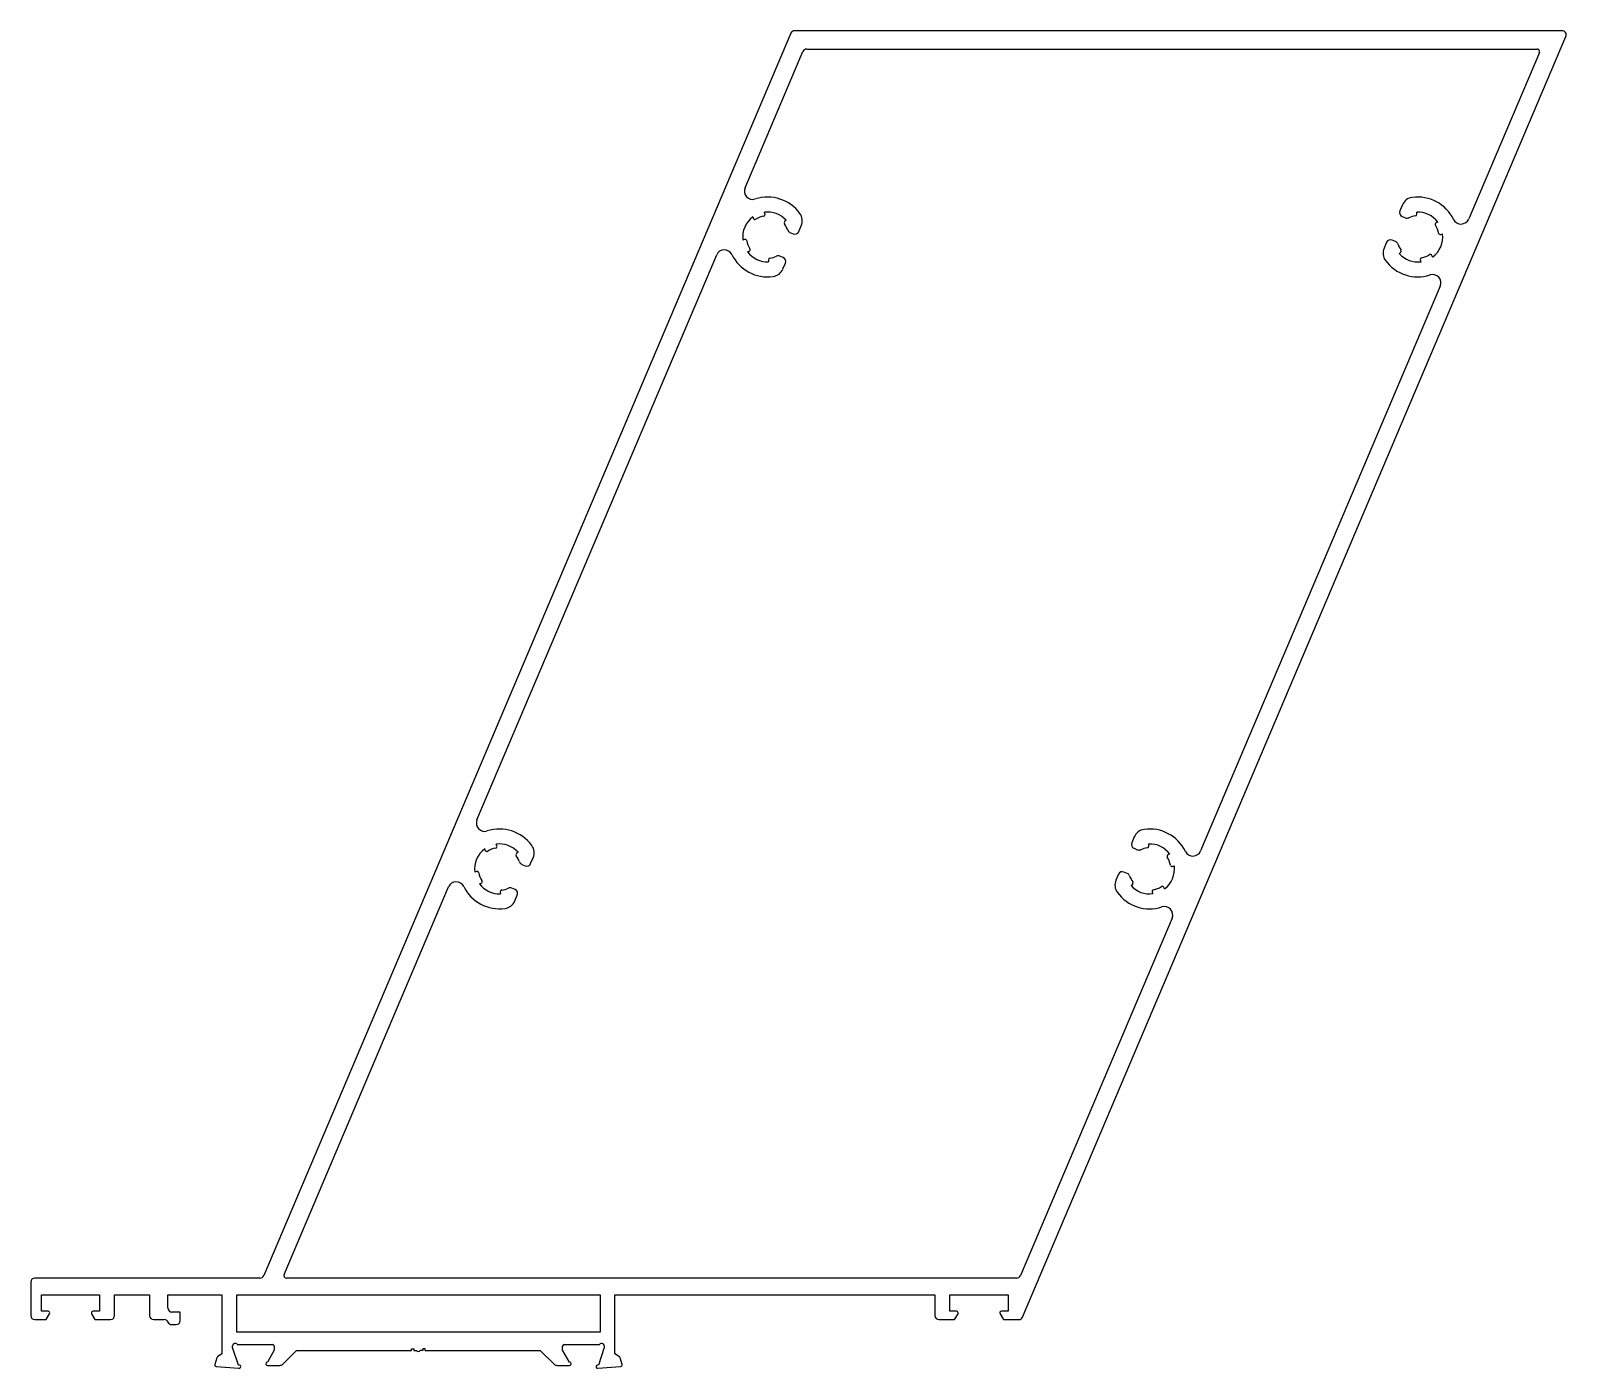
# Model space of a CAD drawing. Extents: x 1885 to 2070, y 1835 to 1996.
import ezdxf

# ---------------------------------------------------------------- set-up
doc = ezdxf.new("R2010")
doc.units = 0
doc.layers.add('RI-DIMENSION-VIEW1', color=6, linetype='CONTINUOUS')

msp = doc.modelspace()

# ---------------------------------------------------------------- linework, layer by layer
at = {"layer": 'RI-DIMENSION-VIEW1', "color": 0}
for p, q in [((1976.54, 1995.84), (1913.13, 1846.45)), ((2069.34, 1996.14), (1977, 1996.14)), ((2004.43, 1841.45), (2069.8, 1995.45)), ((1971.04, 1977.25), (1978, 1993.64)), ((1978.46, 1993.94), (2066.32, 1993.94)), ((2066.6, 1993.52), (2058.1, 1973.5)), ((2050.13, 1975.19), (2049.82, 1974.48)), ((1971.96, 1973.75), (1972.04, 1973.56)), ((1973.43, 1974.12), (1973.36, 1974.31)), ((1975.98, 1973.35), (1975.79, 1973.18)), ((2050.09, 1973.82), (2050.49, 1973.65)), ((2051.87, 1974.08), (2051.86, 1974.34)), ((1976.43, 1971.89), (1976.84, 1971.71)), ((1977.49, 1971.98), (1977.8, 1972.69)), ((2054.38, 1973.12), (2054.18, 1973.05)), ((2054.75, 1971.65), (2054.94, 1971.73)), ((1970.97, 1971.03), (1970.77, 1970.95)), ((1971.34, 1969.56), (1971.53, 1969.64)), ((2048.22, 1970.7), (2047.92, 1969.99)), ((2049.28, 1970.8), (2048.88, 1970.97)), ((1938.78, 1901.25), (1967.62, 1969.18)), ((1973.84, 1968.6), (1973.85, 1968.34)), ((1975.63, 1968.86), (1975.22, 1969.03)), ((1975.59, 1967.49), (1975.89, 1968.2)), ((2049.74, 1969.33), (2049.93, 1969.51)), ((2052.28, 1968.56), (2052.36, 1968.37)), ((2053.75, 1968.93), (2053.67, 1969.12)), ((2054.67, 1965.43), (2025.84, 1897.5)), ((1939.7, 1897.75), (1939.78, 1897.56)), ((1941.17, 1898.12), (1941.1, 1898.31)), ((2017.87, 1899.19), (2017.56, 1898.48)), ((2017.83, 1897.82), (2018.23, 1897.65)), ((2019.61, 1898.08), (2019.6, 1898.34)), ((1943.72, 1897.35), (1943.53, 1897.18)), ((1944.17, 1895.89), (1944.58, 1895.71)), ((1945.23, 1895.98), (1945.54, 1896.69)), ((2022.12, 1897.12), (2021.92, 1897.05)), ((2022.49, 1895.65), (2022.68, 1895.73)), ((1938.71, 1895.03), (1938.51, 1894.95)), ((2015.96, 1894.7), (2015.66, 1893.99)), ((2017.02, 1894.8), (2016.62, 1894.97)), ((1915.57, 1846.56), (1935.36, 1893.18)), ((1939.08, 1893.56), (1939.27, 1893.64)), ((1941.58, 1892.6), (1941.59, 1892.34)), ((1943.37, 1892.86), (1942.96, 1893.03)), ((1943.33, 1891.49), (1943.63, 1892.2)), ((2017.48, 1893.33), (2017.67, 1893.51)), ((2020.02, 1892.56), (2020.1, 1892.37)), ((2021.49, 1892.93), (2021.41, 1893.12)), ((2022.41, 1889.43), (2004.17, 1846.45)), ((1912.67, 1846.14), (1885.58, 1846.14)), ((2003.71, 1846.14), (1915.84, 1846.14)), ((1885.08, 1845.64), (1885.08, 1841.64)), ((1886.38, 1842.14), (1886.38, 1844.14)), ((1886.38, 1844.14), (1893.38, 1844.14)), ((1893.38, 1844.14), (1893.38, 1842.14)), ((1895.18, 1841.64), (1895.18, 1844.14)), ((1895.18, 1844.14), (1899.38, 1844.14)), ((1899.38, 1844.14), (1899.38, 1841.64)), ((1901.58, 1842.54), (1901.58, 1844.14)), ((1901.58, 1844.14), (1908.08, 1844.14)), ((1908.08, 1844.14), (1908.08, 1837.04)), ((1909.88, 1844.14), (1953.58, 1844.14)), ((1909.88, 1839.64), (1909.88, 1844.14)), ((1953.58, 1844.14), (1953.58, 1839.64)), ((1955.38, 1837.04), (1955.38, 1844.14)), ((1955.38, 1844.14), (1993.88, 1844.14)), ((1993.88, 1844.14), (1993.88, 1841.64)), ((1995.68, 1842.14), (1995.68, 1844.14)), ((1995.68, 1844.14), (2002.68, 1844.14)), ((2002.68, 1844.14), (2002.68, 1842.14)), ((1887.18, 1842.14), (1886.38, 1842.14)), ((1893.38, 1842.14), (1892.58, 1842.14)), ((1996.48, 1842.14), (1995.68, 1842.14)), ((2002.68, 1842.14), (2001.88, 1842.14)), ((1885.58, 1841.14), (1886.95, 1841.14)), ((1886.95, 1841.14), (1887.36, 1841.84)), ((1892.41, 1841.84), (1892.81, 1841.14)), ((1892.81, 1841.14), (1893.33, 1841.14)), ((1893.33, 1841.14), (1894.68, 1841.14)), ((1899.88, 1841.14), (1901.15, 1841.14)), ((1902.06, 1840.54), (1902.58, 1840.54)), ((1903.08, 1842.04), (1902.08, 1842.04)), ((1903.08, 1841.04), (1903.08, 1842.04)), ((1994.38, 1841.14), (1996.25, 1841.14)), ((1996.25, 1841.14), (1996.66, 1841.84)), ((2001.71, 1841.84), (2002.11, 1841.14)), ((2002.11, 1841.14), (2003.97, 1841.14)), ((1953.58, 1839.64), (1909.88, 1839.64)), ((1907.47, 1836.56), (1907.23, 1835.76)), ((1908.08, 1837.04), (1907.55, 1836.67)), ((1909.38, 1837.79), (1909.38, 1837.99)), ((1910.09, 1835.68), (1909.38, 1837.79)), ((1909.94, 1838.14), (1914.18, 1838.14)), ((1914.38, 1837.47), (1913.56, 1836.04)), ((1914.38, 1837.94), (1914.38, 1837.47)), ((1915.41, 1835.79), (1917.07, 1837.44)), ((1917.07, 1837.44), (1930.9, 1837.44)), ((1930.9, 1837.44), (1930.9, 1837.64)), ((1930.9, 1837.64), (1931.2, 1837.64)), ((1931.2, 1837.64), (1931.2, 1837.44)), ((1931.2, 1837.44), (1931.5, 1837.44)), ((1932.26, 1837.44), (1931.96, 1837.44)), ((1932.26, 1837.64), (1932.26, 1837.44)), ((1932.56, 1837.64), (1932.26, 1837.64)), ((1932.56, 1837.44), (1932.56, 1837.64)), ((1932.56, 1837.44), (1946.4, 1837.44)), ((1946.4, 1837.44), (1948.06, 1835.79)), ((1949.08, 1837.47), (1949.08, 1837.94)), ((1949.91, 1836.04), (1949.08, 1837.47)), ((1949.28, 1838.14), (1953.52, 1838.14)), ((1954.08, 1837.79), (1953.38, 1835.68)), ((1954.08, 1837.99), (1954.08, 1837.79)), ((1955.92, 1836.67), (1955.38, 1837.04)), ((1956.24, 1835.76), (1955.99, 1836.56)), ((1907.41, 1835.51), (1910.14, 1835.29)), ((1913.56, 1835.64), (1915.06, 1835.64)), ((1948.41, 1835.64), (1949.91, 1835.64)), ((1953.33, 1835.29), (1956.06, 1835.51))]:
    msp.add_line(p, q, dxfattribs=at)
for centre, radius, start, end in [((1977, 1995.64), 0.5, 90, 157), ((2069.34, 1995.64), 0.5, 337, 90), ((1978.46, 1993.44), 0.5, 90, 157), ((2066.32, 1993.64), 0.3, 337, 90), ((1971.96, 1976.86), 1, 157, 287.9327), ((1973.75, 1971.34), 4.8, 35.9924, 107.9327), ((2051.51, 1974.61), 1.5, 98.0076, 157), ((2051.97, 1971.34), 4.8, 26.0673, 98.0076), ((1973.75, 1971.34), 3, 126.4775, 187.5225), ((1972.23, 1973.63), 0.2, 202, 303.537), ((1973.75, 1971.34), 2.55, 100.463, 123.537), ((1973.25, 1974.05), 0.2, 280.463, 22), ((1973.75, 1971.34), 3, 42, 97.5225), ((1976.42, 1973.28), 1.5, 337, 35.9924), ((2050.28, 1974.28), 0.5, 157, 247), ((2050.69, 1974.11), 0.5, 247, 294.7682), ((2051.97, 1971.34), 2.55, 96.1706, 114.7682), ((2051.67, 1974.07), 0.2, 276.1706, 2), ((2051.97, 1971.34), 3, 36.4775, 92), ((2057.18, 1973.89), 1, 206.0673, 337), ((1975.92, 1973.03), 0.2, 132, 217.8294), ((1973.75, 1971.34), 2.55, 19.2318, 37.8294), ((1976.63, 1972.35), 0.5, 199.2318, 247), ((1977.03, 1972.17), 0.5, 247, 337), ((2051.97, 1971.34), 3, 306.4775, 7.5225), ((2054.26, 1972.86), 0.2, 112, 213.537), ((2051.97, 1971.34), 2.55, 10.463, 33.537), ((2054.67, 1971.84), 0.2, 190.463, 292), ((1968.54, 1968.79), 1, 26.0673, 157), ((1971.04, 1970.84), 0.2, 10.463, 112), ((1973.75, 1971.34), 2.55, 190.463, 213.537), ((1973.75, 1971.34), 3, 216.4775, 272), ((1971.46, 1969.82), 0.2, 292, 33.537), ((2049.3, 1969.4), 1.5, 157, 215.9924), ((2048.68, 1970.51), 0.5, 67, 157), ((2049.09, 1970.34), 0.5, 19.2318, 67), ((2051.97, 1971.34), 2.55, 199.2318, 217.8294), ((2049.79, 1969.65), 0.2, 312, 37.8294), ((1973.75, 1971.34), 4.8, 206.0673, 278.0076), ((1974.04, 1968.61), 0.2, 96.1706, 182), ((1973.75, 1971.34), 2.55, 276.1706, 294.7682), ((1975.03, 1968.57), 0.5, 67, 114.7682), ((1975.43, 1968.4), 0.5, 337, 67), ((2051.97, 1971.34), 4.8, 215.9924, 287.9327), ((2051.97, 1971.34), 3, 222, 277.5225), ((2052.47, 1968.64), 0.2, 100.463, 202), ((2051.97, 1971.34), 2.55, 280.463, 303.537), ((2053.49, 1969.05), 0.2, 22, 123.537), ((1974.21, 1968.07), 1.5, 278.0076, 337), ((2053.75, 1965.82), 1, 337, 107.9327), ((1939.7, 1900.86), 1, 157, 287.9327), ((1941.49, 1895.34), 4.8, 35.9924, 107.9327), ((2019.25, 1898.61), 1.5, 98.0076, 157), ((2019.71, 1895.34), 4.8, 26.0673, 98.0076), ((1941.49, 1895.34), 3, 126.4775, 187.5225), ((1939.97, 1897.63), 0.2, 202, 303.537), ((1941.49, 1895.34), 2.55, 100.463, 123.537), ((1940.99, 1898.05), 0.2, 280.463, 22), ((1941.49, 1895.34), 3, 42, 97.5225), ((1944.16, 1897.28), 1.5, 337, 35.9924), ((2018.02, 1898.28), 0.5, 157, 247), ((2018.43, 1898.11), 0.5, 247, 294.7682), ((2019.71, 1895.34), 2.55, 96.1706, 114.7682), ((2019.41, 1898.07), 0.2, 276.1706, 2), ((2019.71, 1895.34), 3, 36.4775, 92), ((2024.92, 1897.89), 1, 206.0673, 337), ((1943.66, 1897.03), 0.2, 132, 217.8294), ((1941.49, 1895.34), 2.55, 19.2318, 37.8294), ((1944.37, 1896.35), 0.5, 199.2318, 247), ((1944.77, 1896.17), 0.5, 247, 337), ((2019.71, 1895.34), 3, 306.4775, 7.5225), ((2022, 1896.86), 0.2, 112, 213.537), ((2019.71, 1895.34), 2.55, 10.463, 33.537), ((2022.41, 1895.84), 0.2, 190.463, 292), ((1936.28, 1892.79), 1, 26.0673, 157), ((1938.78, 1894.84), 0.2, 10.463, 112), ((1941.49, 1895.34), 2.55, 190.463, 213.537), ((1939.2, 1893.82), 0.2, 292, 33.537), ((2017.04, 1893.4), 1.5, 157, 215.9924), ((2016.42, 1894.51), 0.5, 67, 157), ((2016.83, 1894.34), 0.5, 19.2318, 67), ((2019.71, 1895.34), 2.55, 199.2318, 217.8294), ((2017.53, 1893.65), 0.2, 312, 37.8294), ((1941.49, 1895.34), 4.8, 206.0673, 278.0076), ((1941.49, 1895.34), 3, 216.4775, 272), ((1941.78, 1892.61), 0.2, 96.1706, 182), ((1941.49, 1895.34), 2.55, 276.1706, 294.7682), ((1942.77, 1892.57), 0.5, 67, 114.7682), ((1943.17, 1892.4), 0.5, 337, 67), ((2019.71, 1895.34), 4.8, 215.9924, 287.9327), ((2019.71, 1895.34), 3, 222, 277.5225), ((2020.21, 1892.64), 0.2, 100.463, 202), ((2019.71, 1895.34), 2.55, 280.463, 303.537), ((2021.23, 1893.05), 0.2, 22, 123.537), ((1941.95, 1892.07), 1.5, 278.0076, 337), ((2021.49, 1889.82), 1, 337, 107.9327), ((1885.58, 1845.64), 0.5, 90, 180), ((1912.67, 1846.64), 0.5, 270, 337), ((1915.84, 1846.44), 0.3, 157, 270), ((2003.71, 1846.64), 0.5, 270, 337), ((1887.18, 1841.94), 0.2, 330.6703, 90.0023), ((1892.58, 1841.94), 0.2, 90.0023, 210.6715), ((1902.08, 1842.54), 0.5, 180, 270), ((1996.48, 1841.94), 0.2, 330.6703, 90.0023), ((2001.88, 1841.94), 0.2, 90.0023, 210.6715), ((1885.58, 1841.64), 0.5, 180, 270), ((1894.68, 1841.64), 0.5, 270, 0), ((1899.88, 1841.64), 0.5, 180, 270), ((1901.15, 1840.64), 0.5, 23.5782, 90), ((1902.06, 1841.04), 0.5, 203.5782, 270), ((1902.58, 1841.04), 0.5, 270, 360), ((1994.38, 1841.64), 0.5, 180, 270), ((2003.97, 1841.64), 0.5, 270, 337), ((1907.67, 1836.5), 0.2, 125.1195, 163), ((1909.68, 1837.99), 0.3, 30, 180), ((1914.18, 1837.94), 0.2, 0, 90), ((1931.73, 1837.54), 0.25, 203.5782, 336.4218), ((1949.28, 1837.94), 0.2, 90, 180), ((1953.78, 1837.99), 0.3, 0, 150), ((1955.8, 1836.5), 0.2, 17, 54.8805), ((1907.42, 1835.71), 0.2, 163, 265.5), ((1910.16, 1835.49), 0.2, 265.5, 109.7933), ((1913.56, 1835.84), 0.2, 90, 270), ((1915.06, 1836.14), 0.5, 270, 315), ((1948.41, 1836.14), 0.5, 225, 270), ((1949.91, 1835.84), 0.2, 270, 90), ((1953.31, 1835.49), 0.2, 70.2067, 274.5), ((1956.05, 1835.71), 0.2, 274.5, 17)]:
    msp.add_arc(centre, radius, start, end, dxfattribs=at)

doc.saveas('drawing.dxf')
